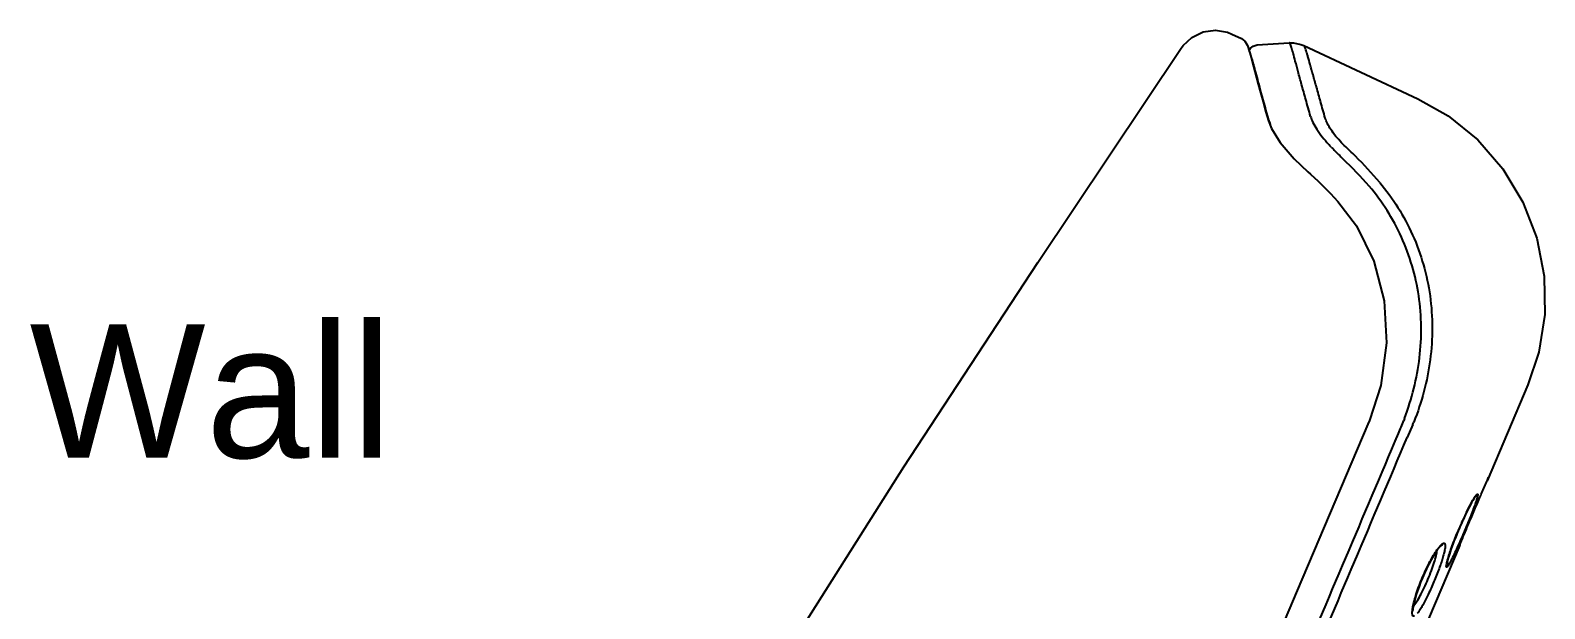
# Model space of a CAD drawing. Header units: millimetres. Extents: x 789 to 1209, y 393 to 987.
# Drawn here: x 864.5 to 921.1, y 908.8 to 930.4 of the extents above; entities that cross this region are included whole.
import ezdxf

# ---------------------------------------------------------------- set-up
doc = ezdxf.new("R2010")
doc.units = ezdxf.units.MM
doc.header["$LTSCALE"] = 0.1
doc.layers.add('DIM', color=3, linetype='Continuous')
doc.styles.get("Standard").update_dxf_attribs({"font": 'arial.ttf'})

msp = doc.modelspace()

# ---------------------------------------------------------------- linework, layer by layer
at = {"color": 7, "linetype": 'Continuous'}
for p, q in [((909.4328, 930.3035), (909.4325, 930.3037)), ((909.4325, 930.3037), (909.79, 930.137)), ((910.3828, 929.897), (911.5788, 929.9755)), ((911.5793, 929.9755), (911.5791, 929.9755)), ((912.1323, 929.8721), (912.1321, 929.8722)), ((912.1321, 929.8722), (916.3975, 927.883)), ((907.5386, 929.7746), (907.5391, 929.7753)), ((910.7103, 927.3857), (910.8024, 927.0552)), ((911.7685, 925.6374), (912.2816, 925.1463)), ((912.2817, 925.1461), (912.3725, 925.0649)), ((912.3725, 925.0649), (912.6631, 924.7988)), ((912.6631, 924.7988), (913.1231, 924.3426)), ((913.1231, 924.3426), (913.4017, 924.0435)), ((920.5046, 917.178), (918.9839, 913.5949)), ((920.5045, 917.1778), (920.5046, 917.178)), ((914.5804, 915.8416), (914.527, 915.7128)), ((916.2007, 915.6924), (915.9955, 915.2091)), ((918.515, 912.9596), (918.4849, 912.9132)), ((918.5482, 913.0051), (918.5483, 913.0051)), ((918.2017, 912.3878), (918.2085, 912.4018)), ((918.0358, 912.0313), (918.0451, 912.052)), ((917.9607, 911.1842), (916.5771, 907.9244)), ((917.232, 911.137), (917.2331, 911.1376)), ((917.899, 911.0672), (917.8988, 911.0664))]:
    msp.add_line(p, q, dxfattribs=at)
for points in [[(907.5386, 929.7746), (907.6165, 929.8803), (907.9356, 930.1772), (908.3589, 930.3811), (908.8208, 930.4449), (909.2688, 930.3687), (909.4316, 930.3042)], [(909.7898, 930.137), (909.9235, 930.0356), (909.986, 929.9435), (910.0199, 929.8707), (910.0478, 929.7962), (910.0763, 929.7091), (910.1077, 929.6042), (910.1434, 929.4779), (910.1846, 929.3273), (910.4248, 928.4297)], [(910.0769, 929.7071), (910.1282, 929.7769), (910.2352, 929.8566), (910.3828, 929.897)], [(911.5793, 929.9755), (911.7476, 929.9736), (912.0205, 929.9167), (912.1322, 929.8722)], [(876.7413, 780.0786), (877.5052, 792.7095), (878.1087, 804.3009), (878.5017, 814.8137), (878.7236, 824.4399), (878.8168, 833.3101), (878.7917, 841.5403), (878.643, 849.2294), (878.3611, 856.4079), (877.9659, 863.1166), (877.6603, 869.4282), (878.0322, 875.5341), (879.4934, 881.5523), (881.8701, 887.566), (884.931, 893.7478), (888.5546, 900.1962), (892.6412, 906.9563), (897.167, 914.1099), (902.1708, 921.7564), (907.5397, 929.7766)], [(910.4248, 928.4297), (910.5085, 928.1201), (910.6035, 927.7726), (910.7103, 927.3857)], [(916.3963, 927.8836), (917.5315, 927.2401), (918.6367, 926.346), (919.579, 925.2611), (920.3264, 924.0207), (920.845, 922.6664), (921.1172, 921.2443), (921.1406, 919.8082), (920.9156, 918.4055), (920.5048, 917.1777)], [(910.8023, 927.055), (910.9191, 926.7663), (911.247, 926.2469), (911.7685, 925.6374)], [(913.4015, 924.0436), (914.0971, 923.1249), (914.7495, 921.8036), (915.1349, 920.3276), (915.2243, 918.758), (915.0053, 917.1624), (914.5803, 915.8416)], [(914.5258, 915.7133), (911.8839, 909.4821), (906.9116, 897.7768)], [(919.023, 913.7145), (919.0237, 913.7156), (919.0228, 913.7141), (919.0195, 913.7081), (919.0141, 913.6981), (919.0069, 913.6844), (918.998, 913.667)], [(918.4849, 912.9132), (918.4485, 912.8533), (918.4068, 912.7808), (918.3606, 912.6969), (918.3109, 912.6029), (918.2587, 912.5004), (918.2048, 912.3911), (918.1499, 912.2765), (918.0947, 912.1582), (918.0399, 912.0375), (917.9859, 911.9156), (917.9333, 911.7937), (917.8825, 911.6729), (917.834, 911.5542), (917.7881, 911.4388), (917.7451, 911.3275), (917.7051, 911.2209), (917.6682, 911.1196), (917.6343, 911.024), (917.6037, 910.9346), (917.5764, 910.8518), (917.5525, 910.776), (917.5319, 910.7075), (917.5147, 910.6469), (917.501, 910.5944), (917.4906, 910.5505), (917.4834, 910.5158), (917.4793, 910.4915), (917.4789, 910.4881)], [(918.5494, 913.0062), (918.5375, 912.9913), (918.515, 912.9596)], [(917.2352, 911.1387), (917.2, 911.1048), (917.1392, 911.0317), (917.0628, 910.9245), (916.9774, 910.7897), (916.8892, 910.6362), (916.8024, 910.4723), (916.7189, 910.3034), (916.64, 910.1332), (916.5665, 909.964), (916.4989, 909.7977), (916.4375, 909.6356), (916.3829, 909.4799), (916.3353, 909.333), (916.2952, 909.1969), (916.2626, 909.0737), (916.2379, 908.9651), (916.2208, 908.8729), (916.2111, 908.7993), (916.2077, 908.7456), (916.2076, 908.7369)]]:
    msp.add_lwpolyline(points, dxfattribs=at)
for centre, radius, start, end in [((984.8205, 948.1367), 76.9371, 195.878113, 196.048029), ((898.9774, 913.2239), 19.1335, 42.18252, 42.63824), ((908.476, 921.0068), 7.2824, 44.82312, 45.93763), ((878.3608, 889.298), 51.0104, 45.58399, 46.2406), ((903.3974, 914.825), 14.8569, 41.19214, 46.64077), ((900.5161, 912.3259), 19.0584, 40.69481, 44.70925), ((912.2006, 925.0547), 0.1222, 48.48719, 56.23438), ((737.9358, 986.7359), 191.5305, 338.120922, 338.276301), ((926.8208, 911.7651), 11.6919, 159.14001, 159.57934), ((918.702, 912.9701), 0.1517, 133.43918, 134.50337), ((929.9734, 906.6916), 13.0774, 154.17798, 155.80162), ((930.7075, 906.3572), 13.884, 157.27911, 157.57417), ((930.7538, 906.3382), 13.934, 155.88477, 157.28063), ((917.3857, 910.4769), 0.1489, 316.30652, 317.38978), ((917.2918, 910.4579), 0.2196, 337.73538, 2.62723)]:
    msp.add_arc(centre, radius, start, end, dxfattribs=at)
for points, knots in [([(912.3799, 927.224), (912.3205, 927.4359), (912.2081, 927.8338), (912.0513, 928.3902), (911.9213, 928.8658), (911.8177, 929.2571), (911.7364, 929.5614), (911.6794, 929.7602), (911.641, 929.8742), (911.6182, 929.9286), (911.6013, 929.9609), (911.5851, 929.9758), (911.5787, 929.9754)], [0, 0, 0, 0, 0.2298632, 0.4316757, 0.6036195, 0.7446814, 0.8543623, 0.9326438, 0.9602528, 0.9803766, 0.9933051, 1, 1, 1, 1]), ([(912.9276, 927.1596), (912.8704, 927.3652), (912.762, 927.7517), (912.6093, 928.2925), (912.4796, 928.7554), (912.3733, 929.1371), (912.2998, 929.404), (912.2506, 929.5759), (912.2209, 929.6744), (912.195, 929.7526), (912.1724, 929.8114), (912.1537, 929.8494), (912.1397, 929.8687), (912.1324, 929.8721)], [0, 0, 0, 0, 0.2262319, 0.4253407, 0.5955105, 0.7356838, 0.8452906, 0.8888568, 0.9251309, 0.9542614, 0.9763181, 0.9914097, 1, 1, 1, 1]), ([(910.8189, 927.0873), (910.7228, 927.4251), (910.5909, 927.9017), (910.4309, 928.4966), (910.3369, 928.8493), (910.2588, 929.1393), (910.1956, 929.3664), (910.1453, 929.5294), (910.1141, 929.6166), (910.0978, 929.6479)], [0, 0, 0, 0, 0.3959711, 0.5574178, 0.6945794, 0.8074895, 0.8960732, 0.9602146, 1, 1, 1, 1]), ([(912.3799, 927.2243), (912.4024, 927.1462), (912.4696, 926.9806), (912.678, 926.62), (912.8916, 926.3595), (913.0529, 926.1843)], [0, 0, 0, 0, 0.1956182, 0.4273579, 1, 1, 1, 1]), ([(913.5408, 926.2386), (913.3947, 926.3932), (913.2009, 926.623), (913.011, 926.9425), (912.9496, 927.0894), (912.9286, 927.1588)], [0, 0, 0, 0, 0.5732387, 0.8046331, 1, 1, 1, 1]), ([(913.1556, 926.072), (913.1903, 926.0367), (913.3366, 925.8883), (913.484, 925.741), (913.5964, 925.6286)], [0, 0, 0, 0, 0.2373775, 1, 1, 1, 1]), ([(914.9661, 924.7526), (915.4664, 924.163), (916.3047, 922.8158), (916.9622, 920.5179), (916.9542, 918.1005), (916.5405, 916.5354), (916.2428, 915.7905)], [0, 0, 0, 0, 0.2445478, 0.4940222, 0.7463267, 1, 1, 1, 1]), ([(915.8953, 915.9285), (916.1718, 916.6558), (916.5538, 918.1772), (916.5396, 920.1372), (916.2054, 921.6445), (915.6731, 923.0657), (915.0623, 924.0391), (914.5773, 924.6095)], [0, 0, 0, 0, 0.2538336, 0.5060088, 0.631371, 0.755775, 1, 1, 1, 1]), ([(899.8382, 878.0752), (900.5131, 879.6491), (901.8397, 882.7835), (903.8341, 887.4633), (905.8067, 892.1196), (908.4355, 898.3171), (911.7267, 906.0628), (914.358, 912.2611), (915.671, 915.3622)], [0, 0, 0, 0, 0.1268297, 0.2520511, 0.3767373, 0.5013279, 0.7506014, 1, 1, 1, 1]), ([(900.1869, 877.9832), (900.8558, 879.5427), (902.1733, 882.6589), (904.1612, 887.3193), (906.1323, 891.971), (908.7608, 898.1679), (912.0511, 905.9126), (914.6817, 912.1097), (915.9945, 915.2099)], [0, 0, 0, 0, 0.1258686, 0.250961, 0.3758275, 0.5006173, 0.750267, 1, 1, 1, 1]), ([(918.7022, 912.9425), (918.7309, 913.009), (918.8249, 913.2265), (918.9198, 913.4437), (918.984, 913.5952)], [0, 0, 0, 0, 0.3056938, 1, 1, 1, 1]), ([(918.984, 913.5952), (918.9876, 913.6037), (919.0001, 913.6332), (919.0125, 913.6628), (919.0211, 913.6839)], [0, 0, 0, 0, 0.2866004, 1, 1, 1, 1]), ([(918.5743, 912.8268), (918.5222, 912.6692), (918.3854, 912.3131), (918.1571, 911.7564), (917.9123, 911.191), (917.7454, 910.8264), (917.6647, 910.6651)], [0, 0, 0, 0, 0.2122329, 0.4874554, 0.7694292, 1, 1, 1, 1]), ([(917.9606, 911.1837), (918.0057, 911.29), (918.1111, 911.5444), (918.3556, 912.1318), (918.5593, 912.6111), (918.7022, 912.9425)], [0, 0, 0, 0, 0.1814641, 0.4328059, 1, 1, 1, 1]), ([(918.2085, 912.4018), (918.2644, 912.5167), (918.3636, 912.7117), (918.472, 912.9022), (918.522, 912.9783)], [0, 0, 0, 0, 0.5836601, 1, 1, 1, 1]), ([(918.522, 912.9783), (918.5355, 912.9989), (918.5591, 913.0334), (918.5852, 913.0662), (918.5974, 913.0783)], [0, 0, 0, 0, 0.5898408, 1, 1, 1, 1]), ([(918.5483, 913.0051), (918.5541, 913.0106), (918.5749, 913.0328), (918.5909, 913.0595), (918.5994, 913.0803)], [0, 0, 0, 0, 0.2623246, 1, 1, 1, 1]), ([(918.6219, 912.9874), (918.6192, 912.9761), (918.6051, 912.9221), (918.5882, 912.8688), (918.5743, 912.8268)], [0, 0, 0, 0, 0.2077034, 1, 1, 1, 1]), ([(918.5994, 913.0803), (918.6034, 913.084), (918.6103, 913.0897), (918.621, 913.0955), (918.631, 913.0923), (918.6346, 913.0813), (918.6354, 913.0663), (918.6336, 913.0451), (918.629, 913.0182), (918.6245, 912.9983), (918.6219, 912.9874)], [0, 0, 0, 0, 0.1162245, 0.1920316, 0.2454396, 0.3139081, 0.4193804, 0.5678995, 0.7612524, 1, 1, 1, 1]), ([(917.3366, 911.2518), (917.3506, 911.2583), (917.3876, 911.2663), (917.4114, 911.2224), (917.417, 911.1822), (917.418, 911.1164), (917.4035, 911.0114), (917.3696, 910.8597), (917.3172, 910.677), (917.2486, 910.4685), (917.1662, 910.2409), (917.0728, 910.0014), (916.9388, 909.6794), (916.7687, 909.3057), (916.5948, 908.9668), (916.4631, 908.7495), (916.4023, 908.6628), (916.373, 908.6265)], [0, 0, 0, 0, 0.0159417, 0.0317585, 0.0435847, 0.0586583, 0.0990176, 0.1527417, 0.2186446, 0.2948476, 0.3788575, 0.4680912, 0.5597702, 0.7381638, 0.8911445, 0.9519174, 1, 1, 1, 1]), ([(917.09, 910.9777), (917.1019, 910.9952), (917.1447, 911.0565), (917.1904, 911.116), (917.226, 911.1559)], [0, 0, 0, 0, 0.2837143, 1, 1, 1, 1]), ([(917.226, 911.1559), (917.2437, 911.1758), (917.2758, 911.2092), (917.3123, 911.2384), (917.3295, 911.2481)], [0, 0, 0, 0, 0.5743256, 1, 1, 1, 1]), ([(917.2331, 911.1376), (917.2557, 911.1501), (917.2953, 911.1822), (917.3209, 911.2259), (917.3295, 911.2481)], [0, 0, 0, 0, 0.5204873, 1, 1, 1, 1]), ([(917.5069, 910.6296), (917.549, 910.7819), (917.6647, 911.1261), (917.7953, 911.4645), (917.8734, 911.6538)], [0, 0, 0, 0, 0.4356253, 1, 1, 1, 1]), ([(916.2029, 908.8232), (916.2148, 908.897), (916.2501, 909.0593), (916.3535, 909.4247), (916.534, 909.9182), (916.7912, 910.477), (916.988, 910.8277), (917.09, 910.9777)], [0, 0, 0, 0, 0.0957366, 0.2124799, 0.4862903, 0.767668, 1, 1, 1, 1]), ([(916.2264, 908.9034), (916.2709, 908.9526), (916.3615, 909.0812), (916.4939, 909.3101), (916.6347, 909.5921), (916.7744, 909.904), (916.9013, 910.221), (917.0052, 910.5185), (917.0781, 910.7727), (917.1075, 910.9278), (917.1116, 910.9941)], [0, 0, 0, 0, 0.0870422, 0.2052264, 0.3466608, 0.499944, 0.6532159, 0.7941968, 0.9129096, 1, 1, 1, 1]), ([(917.495, 910.3748), (917.49, 910.3694), (917.4832, 910.3626), (917.4722, 910.3584), (917.4629, 910.3612), (917.4585, 910.3785), (917.459, 910.4213), (917.4751, 910.5088), (917.4942, 910.5838), (917.5069, 910.6296)], [0, 0, 0, 0, 0.0704253, 0.0921914, 0.1096651, 0.1571807, 0.2429483, 0.5397653, 1, 1, 1, 1]), ([(917.6647, 910.6651), (917.6331, 910.602), (917.5897, 910.5174), (917.5319, 910.4222), (917.5081, 910.3888), (917.4969, 910.3768)], [0, 0, 0, 0, 0.6339152, 0.8523302, 1, 1, 1, 1]), ([(916.2707, 908.5307), (916.2623, 908.5263), (916.246, 908.5197), (916.2195, 908.5249), (916.2018, 908.547), (916.1916, 908.5798), (916.1864, 908.6243), (916.1866, 908.707), (916.1951, 908.7746), (916.2029, 908.8232)], [0, 0, 0, 0, 0.0794636, 0.1425921, 0.2119163, 0.3051964, 0.4293659, 0.5864451, 1, 1, 1, 1])]:
    msp.add_open_spline(points, degree=3, knots=knots, dxfattribs=at)
for points in [[(916.2013, 915.6918), (916.2158, 915.7245), (916.229, 915.7576), (916.2427, 915.7906)], [(917.4917, 910.55), (917.5032, 910.5244), (917.5098, 910.4961), (917.5111, 910.468)]]:
    msp.add_open_spline(points, degree=3, dxfattribs=at)

# ---------------------------------------------------------------- texts
at = {"layer": 'DIM', "insert": (864.4482, 919.4513), "char_height": 5, "attachment_point": 1}
msp.add_mtext_dynamic_manual_height_columns('Wall', width=19.018604, gutter_width=12.5, heights=[0], dxfattribs=at)

doc.saveas('drawing.dxf')
